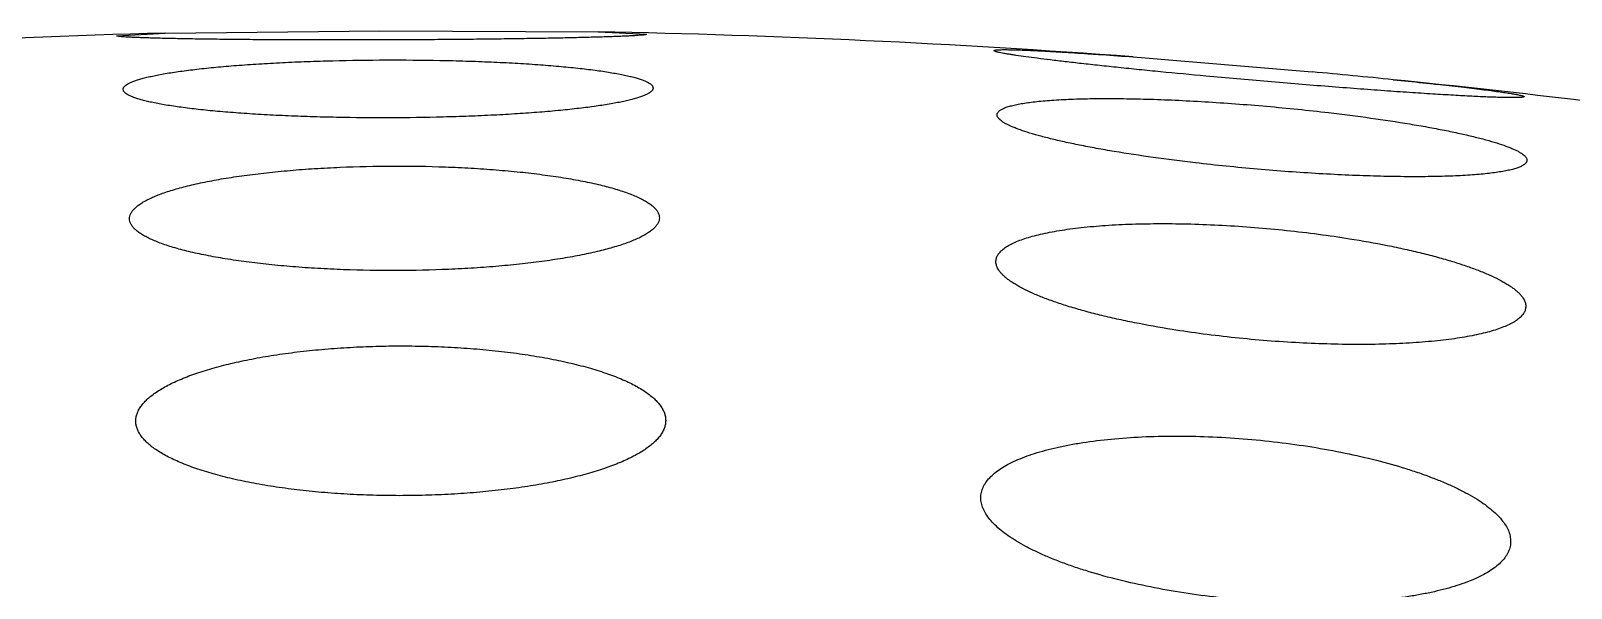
# Model space of a CAD drawing. Header units: millimetres. Extents: x 3 to 384, y 29 to 155.
# Drawn here: x 326.02 to 331.26, y 153.29 to 155.18 of the extents above; entities that cross this region are included whole.
import ezdxf

# ---------------------------------------------------------------- set-up
doc = ezdxf.new("R2010")
doc.units = ezdxf.units.MM

msp = doc.modelspace()

# ---------------------------------------------------------------- linework, layer by layer
at = {"color": 7, "linetype": 'Continuous'}
for p, q in [((326.317073309495, 155.1638112483367), (326.4811547186949, 155.1728049920968)), ((326.4811547186949, 155.1728049920968), (327.210297245675, 155.1807871325967)), ((327.210297245675, 155.1807871325967), (327.9522913496949, 155.1772776730168)), ((327.9522913496949, 155.1772776730168), (328.1170746116949, 155.1692443311967)), ((329.7701496697749, 155.0924219753167), (330.3779176541349, 155.0415496386567))]:
    msp.add_line(p, q, dxfattribs=at)
for centre, radius, start, end in [((327.3199413672548, 122.0043289822167), 33.17908021524, 91.44862531360013, 94.72959368459989), ((327.3157034458349, 122.0253349676368), 33.15805406475999, 85.75493322349982, 88.8999342006001), ((327.5108126314349, 123.8050747584168), 31.36778051044, 84.25046438160003, 84.75568195210012)]:
    msp.add_arc(centre, radius, start, end, dxfattribs=at)
for points, knots in [([(327.2238501395749, 155.1499495666367), (327.1926604407149, 155.1498513905568), (327.1306692870749, 155.1497196483767), (327.0386611576549, 155.1497133110768), (326.9489755737549, 155.1498954874967), (326.8626967978749, 155.1502588395767), (326.7807886736549, 155.1507924884967), (326.7040777577349, 155.1514828858968), (326.6332495681748, 155.1523145631767), (326.5688554246749, 155.1532712008367), (326.5194232578549, 155.1541853646168), (326.4834071602149, 155.1549761758367), (326.4591280291949, 155.1555710539967), (326.4367131845149, 155.1561852132967), (326.4161858392349, 155.1568167055568), (326.3975655386549, 155.1574635444967), (326.3808685921149, 155.1581237031967), (326.3661085327349, 155.1587951648967), (326.3532962672749, 155.1594754175367), (326.3424408457549, 155.1601624545168), (326.3335480263549, 155.1608507208567), (326.3266238923749, 155.1615395993367), (326.322086413515, 155.1621476575568), (326.3196431494149, 155.1626336916368), (326.3186558666549, 155.1628917048367), (326.3180982528349, 155.1630675642767), (326.3176571742149, 155.1632481049368), (326.3172975737149, 155.1634408858567), (326.317073276475, 155.1636651729368), (326.317073309495, 155.1638112483367)], [0, 0, 0, 0, 0.1031183582, 0.2049523867, 0.3041925391, 0.3996328037, 0.4902053228, 0.5749986319, 0.6532606494, 0.7243898029000001, 0.7879185020999999, 0.8167182801999999, 0.8434930423999999, 0.8682129654999999, 0.8908528281999999, 0.9113914968000001, 0.9298114337000001, 0.9460983031, 0.960240647, 0.9722296939, 0.9820593956999999, 0.9897269846, 0.9952351787, 0.9971844981999999, 0.9979602304, 0.9986052031999999, 0.9991222605, 0.9995170490999999, 1, 1, 1, 1]), ([(328.1170746116949, 155.1692443311967), (328.1170745786749, 155.1690995130967), (328.1168557297349, 155.1688762978968), (328.1165022988948, 155.1686821250568), (328.1160699096149, 155.1685004337767), (328.115523106035, 155.1683225270967), (328.1145552898349, 155.1680606734167), (328.1121600622149, 155.1675638392567), (328.1077101676349, 155.1669332994967), (328.1009184286149, 155.1662082818967), (328.0921941915549, 155.1654720654367), (328.0815426202749, 155.1647252724167), (328.0689685280749, 155.1639734197167), (328.0544800023149, 155.1632185317167), (328.0380869616949, 155.1624631407967), (328.0198019055549, 155.1617093068967), (327.9996400662749, 155.1609591153567), (327.9776198436149, 155.1602146261167), (327.9537632390549, 155.1594778838768), (327.9183626875549, 155.1584755820967), (327.8697587867949, 155.1572693462567), (327.8064204857349, 155.1559295953167), (327.7367189817549, 155.1546736465967), (327.6611859933749, 155.1535206796368), (327.5804832566349, 155.1524898485767), (327.4954090478149, 155.1515992712368), (327.4068946477549, 155.1508652975967), (327.3159883627148, 155.1503015801567), (327.2547042053749, 155.1500466860767), (327.2238501395749, 155.1499495666367)], [0, 0, 0, 0, 0.000485996, 0.0008811508, 0.0013977678, 0.0020415397, 0.0028153518, 0.0047588037, 0.0102477996, 0.017887243, 0.0276808754, 0.0396268962, 0.0537201927, 0.06995292410000001, 0.08831455099999999, 0.1087916604, 0.1313676441, 0.1560223022, 0.1827313841, 0.2114660505, 0.2748704419, 0.3458908264, 0.4240701148, 0.5088192192000001, 0.5994010877, 0.6949221048, 0.7943350015, 0.8964563834999999, 1, 1, 1, 1]), ([(330.0169475962949, 155.0271747880568), (329.9655491341949, 155.0319053526367), (329.8898049016349, 155.0390703395768), (329.7909338776349, 155.0488607721167), (329.7216690174349, 155.0559368539767), (329.6565353351549, 155.0628135788568), (329.5960213566149, 155.0694326334367), (329.540529941055, 155.0757418461167), (329.4903815653549, 155.0816956492967), (329.4458209534349, 155.0872542995967), (329.4070263523349, 155.0923847211367), (329.3783719874949, 155.0964510223768), (329.3584224591949, 155.0994950167967), (329.3456970388749, 155.1015439154168), (329.3344735154749, 155.1034683083167), (329.3247528364149, 155.1052654294368), (329.3165345267149, 155.1069331299367), (329.3106321255149, 155.1082788600368), (329.3066659332949, 155.1093071053767), (329.3042449805549, 155.1099984857567), (329.3021968134549, 155.1106559495167), (329.3005191028149, 155.1112782114167), (329.2992105125949, 155.1118660055167), (329.2983595084549, 155.1123568960767), (329.297877924455, 155.1127499661567), (329.2975844223749, 155.1130670775368), (329.2974508539349, 155.1133555783567), (329.2974508945749, 155.1135327890767)], [0, 0, 0, 0, 0.2133926532, 0.3145420476, 0.4107570734000001, 0.5012414208, 0.5853176358, 0.6624290085, 0.7321345495, 0.794099078, 0.8480805229, 0.8939163240000001, 0.9137474839, 0.931510898, 0.9472033123, 0.9608246212999999, 0.9723780265, 0.9818706765999999, 0.9858481805, 0.9893161697, 0.9922782087, 0.9947396943000001, 0.9967095923, 0.9982048893000001, 0.9987860688, 0.9992673575, 1, 1, 1, 1]), ([(329.2974508945749, 155.1135327890767), (329.2974509250549, 155.1136670915768), (329.2975653901549, 155.1139744950767), (329.2979860243149, 155.1143331329167), (329.2986225635549, 155.1146619613167), (329.2994972506549, 155.1149681913367), (329.3006119550549, 155.1152547084167), (329.3019700803549, 155.1155202628767), (329.3035715884549, 155.1157646184968), (329.3061901608149, 155.1160801220568), (329.3100738157349, 155.1164004312967), (329.3154611862149, 155.1166810708168), (329.3218111836749, 155.1168733284968), (329.3291185503149, 155.1169765439367), (329.3373778657749, 155.1169897392367), (329.3502774919949, 155.1168808214967), (329.3687352859149, 155.1164917188967), (329.3936478649949, 155.1156860639168), (329.422201625515, 155.1145176181967), (329.4543278452348, 155.1129867195567), (329.4899486452149, 155.1110941579367), (329.5289749705149, 155.1088423260167), (329.5713044007149, 155.1062348636167), (329.6168186353149, 155.1032770437768), (329.6834628886149, 155.0987461816167), (329.7349091839949, 155.0950369840568), (329.7701496697749, 155.0924219753167)], [0, 0, 0, 0, 0.0008497482000000001, 0.0019418588, 0.0034281548, 0.0053692302, 0.0077910615, 0.0107061705, 0.0141211005, 0.0180393873, 0.0273920517, 0.0387697685, 0.052169766, 0.0675854714, 0.0850080152, 0.1044269306, 0.1492056394, 0.2018155281, 0.262133739, 0.3300199112, 0.4053134957, 0.4878300397, 0.5773566363, 0.6736466618000001, 0.7764139312, 1, 1, 1, 1]), ([(326.3386128396949, 154.9824280144567), (326.3386130174949, 154.9832065549368), (326.3387902485349, 154.9848035596168), (326.3395746386349, 154.9871634685367), (326.3408672598749, 154.9895058666967), (326.3433945624149, 154.9927806988567), (326.3479643018148, 154.9968059333768), (326.3551014732149, 155.0013449006767), (326.3641901748749, 155.0058520595567), (326.3752324692749, 155.0103209330167), (326.3882288872749, 155.0147447722767), (326.403168674515, 155.0191127696367), (326.420036631635, 155.0234146431767), (326.4388125402349, 155.0276398772967), (326.4594719985349, 155.0317786091767), (326.4906515018349, 155.0373744603168), (326.5341124715549, 155.0439849068367), (326.5914512011749, 155.0511664621967), (326.6553259299149, 155.0577752856568), (326.7252443524349, 155.0637348190767), (326.8006180345549, 155.0689705718768), (326.8807568912949, 155.0734142790167), (326.9648714220749, 155.0770055062767), (327.0823331480349, 155.0806233349567), (327.1716895682549, 155.0818570789967), (327.2318558715949, 155.0820464639368)], [0, 0, 0, 0, 0.0025666844, 0.005249033199999999, 0.0081482872, 0.0113449445, 0.0188446641, 0.0280685705, 0.0391733927, 0.0522415526, 0.0673157066, 0.0844151999, 0.1035442791, 0.1246963568, 0.1478563277, 0.1730017914, 0.2291250777, 0.2927600746, 0.3634962015, 0.4408162917, 0.5240911743, 0.6125765995, 0.7054149605, 0.8016437512000001, 1, 1, 1, 1]), ([(327.2318558715949, 155.0820464639368), (327.2927008527749, 155.0822379824767), (327.3831206693949, 155.0815480549767), (327.5020494155349, 155.0786117768768), (327.5873442131949, 155.0754890449967), (327.6686736822349, 155.0714737520368), (327.7452205700349, 155.0666233578767), (327.8162701332949, 155.0610039863367), (327.8812124418149, 155.0546887411567), (327.9395366990549, 155.0477534210168), (327.9837616626749, 155.0413146124567), (328.015500004075, 155.0358312553768), (328.0365344070149, 155.0317617461167), (328.0556543916349, 155.0275940048967), (328.0728342734549, 155.0233380189968), (328.0880526504349, 155.0190044868967), (328.1012932564149, 155.0146038886367), (328.1125443642149, 155.0101473290968), (328.1218059128749, 155.0056418491567), (328.1290793832149, 155.0010943271367), (328.1337394983549, 154.9970506953968), (328.1363171182949, 154.9937534045567), (328.1376347839349, 154.9913931857567), (328.1384341041549, 154.9890122253167), (328.1386140326749, 154.9873996555168), (328.1386138523349, 154.9866135483767)], [0, 0, 0, 0, 0.1977439573, 0.2938360216, 0.3866238313000001, 0.4751257856, 0.5584667968, 0.6358870268, 0.7067436204, 0.7705074503, 0.8267573936, 0.8519623713, 0.8751778133, 0.8963802562000001, 0.9155535297, 0.9326900159, 0.9477929145999999, 0.9608805428, 0.9719945368, 0.9812164521, 0.9887027229, 0.9918888463, 0.9947757801, 0.9974451911, 1, 1, 1, 1]), ([(331.0974148714749, 154.9574173888367), (331.0974148460749, 154.9573148668167), (331.0973475106749, 154.9570870796167), (331.0970799597749, 154.9567985152967), (331.0966683883349, 154.9565333443767), (331.0961052271549, 154.9562828013167), (331.0953880479949, 154.9560448439568), (331.0941265773149, 154.9557199627167), (331.0921498324749, 154.9553684419568), (331.0893053702949, 154.9550188439767), (331.0858373508149, 154.9547211458167), (331.0817478695349, 154.9544757691168), (331.0770386892149, 154.9542841057967), (331.0717123193749, 154.9541465622567), (331.0633841114949, 154.9540307382567), (331.0514506936549, 154.9540432350568), (331.0353196819749, 154.9542739254767), (331.0167932928149, 154.9547251132967), (330.9959006040949, 154.9553978373768), (330.9726735740949, 154.9562933118367), (330.9471475926349, 154.9574119684767), (330.9086293841749, 154.9592729731367), (330.8550733647949, 154.9621798964567), (330.7845993020349, 154.9664260398567), (330.7062547444749, 154.9715368297367), (330.6207202470149, 154.9774851058767), (330.5288463565949, 154.9842292630767), (330.4316770614749, 154.9917092379567), (330.3304612440949, 154.9998438749768), (330.1917358573349, 155.0114516597367), (330.0869444489349, 155.0207324819168), (330.0169475962949, 155.0271747880568)], [0, 0, 0, 0, 0.000283768, 0.0006254505999999999, 0.001068174, 0.0016321719, 0.0023270175, 0.0031576406, 0.0052357064, 0.0078780552, 0.0110885645, 0.0148682863, 0.0192168753, 0.0241331918, 0.0296155891, 0.0422702354, 0.0571619076, 0.0742682004, 0.0935637309, 0.1150200708, 0.138605457, 0.164284356, 0.2217582882, 0.287059475, 0.3597016545, 0.4390674841, 0.5243806537, 0.6146820567, 0.7088165176000001, 0.8054376031, 1, 1, 1, 1]), ([(330.6532368012349, 155.0150543246168), (330.6868398455349, 155.0116593809367), (330.7358652796149, 155.0066065741767), (330.7992981778949, 154.9998150840768), (330.8425194630549, 154.9950608822567), (330.8826046127549, 154.9905183564168), (330.9194324435949, 154.9862033561568), (330.9529067733949, 154.9821296965367), (330.9829536678349, 154.9783092774567), (331.0095187455149, 154.9747526221367), (331.0325642569549, 154.9714686459768), (331.0520674818549, 154.9684672930767), (331.0680166269949, 154.9657547915168), (331.0790738159549, 154.9636124615367), (331.0861299969149, 154.9620038033367), (331.0901054525149, 154.9609704525968), (331.0928572631149, 154.9601268119167), (331.0946095100549, 154.9594695894568), (331.0956016670749, 154.9590364635768), (331.0963841166149, 154.9586150572567), (331.0970332974349, 154.9581666812168), (331.0974149375149, 154.9577071621968), (331.0974148714749, 154.9574173888367)], [0, 0, 0, 0, 0.2258194952, 0.329527237, 0.4265468358, 0.5165470006, 0.5992583497, 0.6744678101, 0.742012468, 0.8017733604, 0.8536696116, 0.8976533089000001, 0.93370569, 0.9618359806, 0.9729429169, 0.9820899965000001, 0.9892944243999999, 0.9921779987999999, 0.9945909134, 0.9965450636, 0.9980625347, 1, 1, 1, 1]), ([(349.7497927457149, 147.1259930212368), (349.0613771324549, 147.6518289850567), (347.6531747443948, 148.6660491816567), (345.8195407002149, 149.8274457768167), (344.3088495940949, 150.6872284819368), (343.1537362680549, 151.2960748055168), (341.9779230748549, 151.8668197778167), (340.7822529922349, 152.3977564756567), (339.5677284692949, 152.8871910797167), (338.3355000701549, 153.3334741825768), (337.0868740431549, 153.7350196050367), (335.8233101872549, 154.0903288004367), (334.5464216691549, 154.3980149109967), (333.2579559555149, 154.6568288866367), (331.9598260092349, 154.8656795484367), (331.0893697567549, 154.9709914510967), (330.6532368063149, 155.0150543246168)], [0, 0, 0, 0, 0.1241825015, 0.2486208032, 0.3109423539, 0.3733259078, 0.4357699424, 0.4982725079999999, 0.5608311893, 0.6234430704, 0.6861047061, 0.7488121007999999, 0.8115606993000001, 0.8743453914, 0.9371605349, 1, 1, 1, 1]), ([(327.2453704978549, 154.8855986246767), (327.1845396568549, 154.8854071493167), (327.0941377726349, 154.8861251819168), (326.9752306596749, 154.8891529152567), (326.8899423567949, 154.8923666477168), (326.8086122959349, 154.8964920496767), (326.7320585831549, 154.9014670333768), (326.660997711815, 154.9072203492767), (326.5960418473149, 154.9136734961368), (326.5377040899749, 154.9207452549168), (326.493469865515, 154.9272958488768), (326.461725829435, 154.9328633764767), (326.4406878984349, 154.9369902567167), (326.4215654347749, 154.9412113633367), (326.4043841051549, 154.9455162264567), (326.3891652455749, 154.9498937208767), (326.3759250053549, 154.9543329779368), (326.3646749618149, 154.9588225777968), (326.3554150133549, 154.9633551798568), (326.3481435242149, 154.9679236848167), (326.3434853115349, 154.9719799860767), (326.3409087126749, 154.9752839088567), (326.3395916667949, 154.9776470181768), (326.338792664075, 154.9800291673367), (326.3386126568149, 154.9816420063768), (326.3386128396949, 154.9824280144567)], [0, 0, 0, 0, 0.1976547813, 0.2937123999, 0.3864761784, 0.474965498, 0.5583048024, 0.6357326107, 0.7066037278, 0.7703864632999999, 0.8266573671999999, 0.8518730186, 0.8750990458, 0.8963118727, 0.9154952753, 0.932641614, 0.9477540967, 0.9608510418, 0.971974043, 0.9812044466, 0.9886981078, 0.9918870835, 0.9947759683, 0.9974460790999999, 1, 1, 1, 1]), ([(328.1386138523349, 154.9866135483767), (328.1386136719949, 154.9858347691367), (328.1384363723749, 154.9842368398968), (328.1376522921549, 154.9818747491167), (328.1363602500349, 154.9795285003167), (328.1338339457149, 154.9762458220968), (328.1292660173349, 154.9722064550168), (328.1221305629749, 154.9676449655367), (328.1130431846549, 154.9631093357967), (328.1020016624149, 154.9586062739368), (328.0890053282349, 154.9541428106767), (328.0740647866149, 154.9497300839167), (328.0571951403949, 154.9453787489567), (328.0384165419349, 154.9410997506567), (328.0177533879349, 154.9369034318968), (327.9865680858149, 154.9312233670568), (327.9430978400149, 154.9245015161367), (327.8857457118949, 154.9171845076567), (327.8218576811749, 154.9104392074568), (327.7519282960149, 154.9043474568767), (327.6765481546749, 154.8989889915968), (327.5964090134549, 154.8944370398168), (327.5123011857349, 154.8907565086967), (327.3948612936149, 154.8870490586567), (327.3055227753149, 154.8857879664367), (327.2453704978549, 154.8855986246767)], [0, 0, 0, 0, 0.0025668551, 0.0052509082, 0.0081530426, 0.0113534002, 0.0188619777, 0.0280956127, 0.0392105014, 0.052288905, 0.0673734484, 0.0844834961, 0.1036233034, 0.1247862651, 0.1479572167, 0.1731136548, 0.2292581775, 0.2929119432, 0.363662067, 0.4409888573, 0.5242608548, 0.6127322128, 0.7055448973999999, 0.8017373843000001, 1, 1, 1, 1]), ([(329.3072979945149, 154.8957255310168), (329.3072982256549, 154.8967274568768), (329.3075386747549, 154.8987712221567), (329.3086269174349, 154.9017525801767), (329.3104200558349, 154.9046400521767), (329.3128995428749, 154.9074352688367), (329.3160568009749, 154.9101464699168), (329.3198887745149, 154.9127786312767), (329.3243938785349, 154.9153345291368), (329.3316490786549, 154.9188075168568), (329.3424636391949, 154.9228632085167), (329.3575058773349, 154.9272192881967), (329.3751532537749, 154.9312535219368), (329.3953684863949, 154.9349527753968), (329.4181109656749, 154.9383029769767), (329.4433316569149, 154.9412915638367), (329.4709758764549, 154.9439073294968), (329.5124765884749, 154.9469921467967), (329.5699255464749, 154.9497215749167), (329.6451364018949, 154.9512816987967), (329.7281175541949, 154.9511662608767), (329.8179814206949, 154.9493387207168), (329.9136874624549, 154.9457826953167), (330.0140330148749, 154.9405097772367), (330.1176573618549, 154.9335622854168), (330.2230594497549, 154.9250168465767), (330.3286315982749, 154.9149858252367), (330.3988344474549, 154.9073170978767), (330.4336813068949, 154.9032472253967)], [0, 0, 0, 0, 0.0026319359, 0.0053476224, 0.008272795500000001, 0.0115077118, 0.0151257948, 0.0191785123, 0.0237013412, 0.0287186323, 0.0402946613, 0.0539890712, 0.0698319771, 0.0878270025, 0.107960893, 0.1302083965, 0.1545348141, 0.1808973192, 0.2395202752, 0.3055890855, 0.3784918783, 0.4574858317, 0.541686647, 0.6300621783, 0.7214348343000001, 0.8144966603, 0.9078395239, 1, 1, 1, 1]), ([(329.9808788317549, 154.7328398903167), (329.9330111474549, 154.7384305065167), (329.8409234855549, 154.7501637317167), (329.7288070295749, 154.7671608300568), (329.6456643307349, 154.7816287538768), (329.5892005752349, 154.7923891235167), (329.5372685607349, 154.8032709076967), (329.4901759269549, 154.8141908172767), (329.448173945935, 154.8250662743167), (329.4114638669549, 154.8358201034567), (329.3843490519949, 154.8449649873767), (329.3654694529749, 154.8522533878367), (329.3533336098349, 154.8574103371367), (329.3426079721549, 154.8624875736168), (329.3332963372349, 154.8674782773767), (329.3253988701749, 154.8723761644567), (329.3189118371749, 154.8771779734967), (329.3138270060949, 154.8818856196567), (329.3101366553349, 154.8865169667567), (329.3078492837349, 154.8911025252767), (329.3072976541549, 154.8942498799167), (329.3072979945149, 154.8957255310168)], [0, 0, 0, 0, 0.2054960329, 0.3958016297, 0.4834690565999999, 0.5653327872, 0.6408851055, 0.7097026125, 0.771446544, 0.8258627344, 0.8727837219, 0.8934092519, 0.9121434053, 0.9289969056, 0.9439922741, 0.9571684726, 0.9685889981999999, 0.978356353, 0.9866377759999999, 0.9937077972, 1, 1, 1, 1]), ([(330.4336813068949, 154.9032472253967), (330.481559773495, 154.8976553493567), (330.5736624417149, 154.8859443669368), (330.6858010871349, 154.8690377078368), (330.7689539256548, 154.8546765376767), (330.8254160403149, 154.8440080372967), (330.8773424972949, 154.8332286379767), (330.9244267566949, 154.8224186113367), (330.9664187834549, 154.8116573425368), (331.0031185678149, 154.8010187582767), (331.0302268676749, 154.7919713620967), (331.0491025296949, 154.7847589279568), (331.0612348168349, 154.7796552653167), (331.0719574242949, 154.7746293190567), (331.0812665776349, 154.7696876093568), (331.089162106675, 154.7648361382367), (331.0956477706149, 154.7600779333767), (331.1007318930349, 154.7554108459368), (331.1044223809549, 154.7508166336368), (331.1067108472949, 154.7462638969968), (331.1072627842149, 154.7431358895367), (331.1072624438549, 154.7416697710568)], [0, 0, 0, 0, 0.2056717888, 0.3961042174, 0.4838120613, 0.5657004811999999, 0.6412625214, 0.7100761568999999, 0.7718043284, 0.8261945797, 0.8730808634999999, 0.8936860259, 0.9123978683, 0.9292270923, 0.9441961259999999, 0.9573437609000001, 0.9687332859000001, 0.97846702, 0.9867122770000001, 0.993744506, 1, 1, 1, 1]), ([(331.1072624438549, 154.7416697710568), (331.1072622152549, 154.7406742485367), (331.1070216289949, 154.7386423933167), (331.1059338054149, 154.7356783911167), (331.1041418963749, 154.7328063927967), (331.1016643854549, 154.7300244527167), (331.0985096444949, 154.7273241939567), (331.0946805487749, 154.7247006279567), (331.0901785714949, 154.7221510013567), (331.0829271889949, 154.7186831850768), (331.0721182037549, 154.7146278871168), (331.0570829709349, 154.7102635803768), (331.0394419089349, 154.7062123286368), (331.0192319214149, 154.7024875176967), (330.9964932851549, 154.6991035620567), (330.9712747656149, 154.6960734487367), (330.9436308407149, 154.6934088972967), (330.9021272127749, 154.6902473313568), (330.8446699515149, 154.6874070576367), (330.7694437443349, 154.6857008532767), (330.6864433718549, 154.6856597840168), (330.5965599524349, 154.6873281347567), (330.5008378604149, 154.6907303402967), (330.4004830623949, 154.6958628319367), (330.2968582429749, 154.7026908853367), (330.1914644964349, 154.7111445920767), (330.0859075294949, 154.7211170003768), (330.0157181321549, 154.7287708992167), (329.9808788317549, 154.7328398903167)], [0, 0, 0, 0, 0.0026152669, 0.0053166513, 0.0082300614, 0.0114555469, 0.0150661513, 0.0191129532, 0.0236311022, 0.028644697, 0.0402156364, 0.05390725349999999, 0.0697492124, 0.0877449351, 0.1078810925, 0.1301324036, 0.154464137, 0.1808334038, 0.2394737308, 0.3055635819, 0.3784885582, 0.457502695, 0.5417184982, 0.6301013339, 0.7214725612, 0.8145251453, 0.9078539212000001, 1, 1, 1, 1]), ([(326.3600928678549, 154.5435192859767), (326.3600935282549, 154.5463749597167), (326.3608314109549, 154.5522648133167), (326.3640783970949, 154.5609142626167), (326.3694046958149, 154.5694493001567), (326.3767632688549, 154.5778700503968), (326.3861321782349, 154.5861876588568), (326.3974987925349, 154.5944013000367), (326.4108500536149, 154.6025029119767), (326.426168813935, 154.6104792231768), (326.4434328611949, 154.6183145237367), (326.4626149183349, 154.6259916610368), (326.4836826562349, 154.6334935967568), (326.5152912722149, 154.6435719103567), (326.559286566495, 154.6554595700968), (326.6172586171749, 154.6683353406368), (326.6815571982548, 154.6801103539167), (326.7516346425549, 154.6906559741767), (326.8268662218349, 154.6998513151967), (326.9065478201549, 154.7075882186967), (326.9899041075949, 154.7137737562367), (327.1058680869949, 154.7199022555367), (327.1940475397949, 154.7218719925168), (327.2533541344148, 154.7220586723568)], [0, 0, 0, 0, 0.0091362648, 0.0187740202, 0.029338627, 0.0411506469, 0.054433782, 0.0693374298, 0.08595805449999999, 0.1043549893, 0.1245610461, 0.1465894859, 0.1704385077, 0.196094232, 0.252716106, 0.3161681244, 0.3860380002, 0.4618077878, 0.5428616546, 0.6284928034, 0.717911733, 0.8102570945, 1, 1, 1, 1]), ([(327.2533541344148, 154.7220586723568), (327.3133175806549, 154.7222474172167), (327.4025314890949, 154.7207975902967), (327.5199310637949, 154.7152938573367), (327.6044481134549, 154.7095224820367), (327.6853078501349, 154.7021492531968), (327.7617078802149, 154.6932654507967), (327.8329190306549, 154.6829785320767), (327.8982938478349, 154.6714095178768), (327.9572643445749, 154.6586878567567), (328.0020363276749, 154.6468893637167), (328.0342141119349, 154.6368554670967), (328.0556643484349, 154.6293738818567), (328.0751976037549, 154.6217054592967), (328.0927801212949, 154.6138676034968), (328.1083833412949, 154.6058778379168), (328.1219839744949, 154.5977522813968), (328.1335639716549, 154.5895045508768), (328.1431096472549, 154.5811429369168), (328.1506078644148, 154.5726681151567), (328.1560359358549, 154.5640681247368), (328.1593446109749, 154.5553419750568), (328.1600942741949, 154.5493946412567), (328.1600936061749, 154.5465117361767)], [0, 0, 0, 0, 0.1892210001, 0.2814603697, 0.3708530554, 0.4565202206, 0.5376556236, 0.6135368119, 0.6835335645999999, 0.7471148504999999, 0.803856531, 0.8295651997, 0.8534608526, 0.8755284159000001, 0.895764973, 0.9141827247, 0.9308135591, 0.9457160559000001, 0.9589863161, 0.9707740748999999, 0.9813047311, 0.9909027339, 1, 1, 1, 1]), ([(327.2668321668949, 154.3672334053767), (327.2068742172149, 154.3670446757567), (327.1176669153149, 154.3685089044768), (327.0002762864949, 154.3740594674168), (326.9157619724149, 154.3798777336567), (326.8349022458949, 154.3873080337567), (326.7584997316949, 154.3962568372967), (326.687284214995, 154.4066141444968), (326.6219039850749, 154.4182561786167), (326.5629279435149, 154.4310506310567), (326.5181525339549, 154.4429088826768), (326.4859726872149, 154.4529878490567), (326.4645208860749, 154.4605004654767), (326.4449864979149, 154.4681978262568), (326.4274032894949, 154.4760622504568), (326.4117998027949, 154.4840759479168), (326.3981993042149, 154.4922225610367), (326.3866197845749, 154.5004882493567), (326.3770748658949, 154.5088645140368), (326.3695775580549, 154.5173504584567), (326.3641503502149, 154.5259578605967), (326.3608421246749, 154.5346876551768), (326.3600921998349, 154.5406362564368), (326.3600928678549, 154.5435192859767)], [0, 0, 0, 0, 0.1891682825, 0.2813860554, 0.3707622145, 0.4564187138, 0.5375495232, 0.613431875, 0.6834348388, 0.7470264201000001, 0.803781443, 0.8294976095000001, 0.8534011509, 0.8754768772, 0.8957217506, 0.9141478528, 0.9307869120000001, 0.9456973073999999, 0.9589748446999999, 0.970768823, 0.9813040109000001, 0.9909040412000001, 1, 1, 1, 1]), ([(328.1600936061749, 154.5465117361767), (328.1600929432349, 154.5436555772967), (328.1593548065349, 154.5377637653568), (328.1561082496549, 154.5291096449967), (328.1507827459549, 154.5205662559367), (328.1434249882549, 154.5121335372168), (328.1340567189549, 154.5038005439768), (328.1226904627949, 154.4955683150768), (328.1093392118748, 154.4874451309167), (328.0940200705549, 154.4794444763567), (328.0767552257349, 154.4715823102167), (328.0575719443149, 154.4638760314967), (328.0365025706549, 154.4563429731567), (328.0048918515549, 154.4462196050367), (327.9608931181149, 154.4342724381767), (327.9029155530949, 154.4213244478167), (327.8386116481749, 154.4094772096367), (327.7685299671549, 154.3988621432367), (327.6932960383749, 154.3896027967567), (327.613614559435, 154.3818098024367), (327.5302610913949, 154.3755782426367), (327.4143061543949, 154.3694038404568), (327.3261333081349, 154.3674200648967), (327.2668321668949, 154.3672334053767)], [0, 0, 0, 0, 0.009136010699999999, 0.0187767648, 0.0293467697, 0.0411657685, 0.0544568413, 0.0693689579, 0.0859982968, 0.1044039906, 0.1246187076, 0.146655576, 0.1705126914, 0.1961760535, 0.2528113608, 0.316273539, 0.38614928, 0.4619197114, 0.5429683152, 0.6285880040999999, 0.7179894968000001, 0.81031224, 1, 1, 1, 1]), ([(329.3033270245549, 154.3977524477167), (329.3033274538149, 154.3996230967567), (329.3035909965949, 154.4033815347567), (329.3047854519149, 154.4089537359567), (329.3067723211949, 154.4144388761167), (329.3105672285149, 154.4218195014367), (329.3174806563949, 154.4308564023367), (329.3285715663949, 154.4409154093967), (329.3426213477949, 154.4505141938567), (329.3595932925149, 154.4596472489968), (329.3794487188949, 154.4683028958967), (329.4021369590149, 154.4764578554568), (329.4275968217349, 154.4840871391567), (329.4557570244949, 154.4911649431368), (329.4865371000949, 154.4976662712567), (329.5198477929349, 154.5035670925767), (329.5555913485749, 154.5088453751367), (329.6077349298349, 154.5151908361568), (329.6781875245149, 154.5212750911967), (329.7684046135749, 154.5256540664367), (329.8652249761949, 154.5271798418967), (329.9673432758949, 154.5257897456167), (330.0733218599749, 154.5214632747167), (330.181603045495, 154.5142299668568), (330.2905366681149, 154.5041721561367), (330.3984139225149, 154.4914272794168), (330.4696497236549, 154.4810979706367), (330.5047832855949, 154.4754885939968)], [0, 0, 0, 0, 0.0045143792, 0.0090569677, 0.0137104916, 0.0185512536, 0.0290380881, 0.0409486197, 0.0545493499, 0.0700013005, 0.087394979, 0.1067739775, 0.1281496629, 0.1515101803, 0.1768260038, 0.2040534081, 0.2331366665, 0.2640094571, 0.3308068444, 0.4037348344, 0.4819425171, 0.5644513053, 0.6501641851, 0.7378802611, 0.8263167949, 0.9141394727, 1, 1, 1, 1]), ([(330.5047832855949, 154.4754885939968), (330.5475739772548, 154.4686566924967), (330.6104484793949, 154.4574984191567), (330.6920795048549, 154.4403908282767), (330.7491394186749, 154.4271079871767), (330.8028199793349, 154.4132262191567), (330.8528022847549, 154.3988373680767), (330.8988009532349, 154.3840361352967), (330.9405656449148, 154.3689180654567), (330.9778842367749, 154.3535788047967), (331.0105772193949, 154.3381119878767), (331.0346338743549, 154.3247646917367), (331.0513472673949, 154.3140074996367), (331.0621983937749, 154.3062451453367), (331.0718010364949, 154.2985142311567), (331.0801479743349, 154.2908229943167), (331.0872336726349, 154.2831788770167), (331.0930532368149, 154.2755873402567), (331.0976010179149, 154.2680524912167), (331.1008684713749, 154.2605766793968), (331.1028428489349, 154.2531694374168), (331.1032925229149, 154.2482186294367), (331.1032919615749, 154.2458018067367)], [0, 0, 0, 0, 0.196370174, 0.2892851096, 0.3779411142, 0.4618369743, 0.5405238845, 0.6136114931000001, 0.680773898, 0.7417568072, 0.7963874334000001, 0.8445905977, 0.8662972865999999, 0.8864297254000001, 0.9050229179000001, 0.9221287273000001, 0.93782056, 0.952199535, 0.9654020958, 0.9776082145999999, 0.989047705, 1, 1, 1, 1]), ([(329.9018355481349, 154.1674095860768), (329.8590482143549, 154.1742409541768), (329.7961783400949, 154.1854066493967), (329.7145554604149, 154.2025415122567), (329.6574985260149, 154.2158527734168), (329.6038193191749, 154.2297703427367), (329.5538367800749, 154.2442015178367), (329.5078364809149, 154.2590505965968), (329.4660690612749, 154.2742208608967), (329.4287470175549, 154.2896154198967), (329.3960502681149, 154.3051392801368), (329.3719917462549, 154.3185353671367), (329.3552772533949, 154.3293310376968), (329.3444246741349, 154.3371213192967), (329.3348207639549, 154.3448795511767), (329.3264727821749, 154.3525973360967), (329.3193862812349, 154.3602670591367), (329.3135661709549, 154.3678830865767), (329.3090181002949, 154.3754411232767), (329.3057505706349, 154.3829386292367), (329.3037762032349, 154.3903659118167), (329.3033264657549, 154.3953294324967), (329.3033270245549, 154.3977524477167)], [0, 0, 0, 0, 0.1962597124, 0.2891289596, 0.3777471176, 0.4616137442, 0.5402805038, 0.6133571831, 0.6805178042, 0.7415077912000001, 0.7961539876, 0.8443807831999999, 0.866102204, 0.8862512291, 0.9048628004000001, 0.9219886915000001, 0.9377021764, 0.9521041634, 0.9653307429000001, 0.9775613362000001, 0.9890249577, 1, 1, 1, 1]), ([(331.1032919615749, 154.2458018067367), (331.1032915297749, 154.2439359481368), (331.1030280098549, 154.2401866541367), (331.1018338821949, 154.2346276863367), (331.0998476301349, 154.2291546695967), (331.0960533324149, 154.2217878720368), (331.0891410957949, 154.2127658606167), (331.0780538510149, 154.2027201250568), (331.0640081513949, 154.1931288742367), (331.0470402935349, 154.1839976910767), (331.0271886568349, 154.1753383687967), (331.0045036907749, 154.1671743439767), (330.9790464010749, 154.1595307981767), (330.950887928055, 154.1524337765567), (330.9201086347749, 154.1459085825967), (330.8867977158749, 154.1399796053768), (330.8510529181749, 154.1346692857967), (330.7989063498749, 154.1282752675967), (330.7284482535549, 154.1221232072567), (330.6382224776949, 154.1176578034368), (330.5413929659949, 154.1160432829167), (330.4392668405549, 154.1173472173167), (330.3332832425149, 154.1215948847167), (330.2250006803149, 154.1287611695967), (330.1160692700349, 154.1387675732567), (330.0081969432349, 154.1514796890568), (329.9369661408149, 154.1618006844167), (329.9018355481349, 154.1674095860768)], [0, 0, 0, 0, 0.0045029773, 0.009035215899999999, 0.0136795587, 0.0185123485, 0.0289867364, 0.0408888349, 0.0544843105, 0.0699334943, 0.0873263908, 0.1067062292, 0.1280841115, 0.1514479835, 0.1767681541, 0.2040007481, 0.2330898865, 0.2639690849, 0.3307801578, 0.4037216727, 0.4819411119, 0.5644584786, 0.6501758614, 0.7378922490000001, 0.8263257115, 0.9141436248999999, 1, 1, 1, 1]), ([(326.3815156393349, 153.8568085689768), (326.3815165892949, 153.8609252460367), (326.3822452543349, 153.8692853182167), (326.3854918493149, 153.8817023444367), (326.3908687194349, 153.8940270848368), (326.3983436473349, 153.9062270045567), (326.4078874941349, 153.9182842296167), (326.4194743950149, 153.9301809520767), (326.4330791607949, 153.9418985308768), (326.4486747303149, 153.9534160084767), (326.4662306032549, 153.9647106975967), (326.4857120324149, 153.9757585469767), (326.5070795741349, 153.9865355637767), (326.5389454311549, 154.0009228044967), (326.583278672435, 154.0178949168567), (326.6417166530949, 154.0362638437967), (326.706319396635, 154.0529922533167), (326.7765042905549, 154.0679096885567), (326.8516266803149, 154.0808602062167), (326.9309784926549, 154.0917064405567), (327.0137977351949, 154.1003316633367), (327.0992767107949, 154.1066420291767), (327.1865706560949, 154.1105682976768), (327.2452894667749, 154.1115657175768), (327.2747945385749, 154.1116585901368)], [0, 0, 0, 0, 0.0127031469, 0.0257460276, 0.0394386072, 0.054044737, 0.0697756833, 0.0867926574, 0.1052137073, 0.1251215041, 0.1465703705, 0.1695919411, 0.1941995682, 0.2203916045, 0.2774531706, 0.3405540134, 0.4093273536, 0.4832991862, 0.5619053703, 0.6445049807, 0.7303922452, 0.8188083129000001, 0.9089534668000001, 1, 1, 1, 1]), ([(327.2747945385749, 154.1116585901368), (327.3046049107548, 154.1117524228167), (327.3639699609349, 154.1111093506967), (327.4522837365549, 154.1076637086168), (327.5388595755949, 154.1017774694367), (327.6228250540948, 154.0935170084368), (327.7033451902349, 154.0829744666567), (327.7796315756349, 154.0702659779768), (327.8509510418349, 154.0555293805767), (327.9166355485149, 154.0389221036567), (327.9760810049349, 154.0206169383367), (328.0211992459149, 154.0036523977167), (328.0536406669349, 153.9892420226768), (328.075396213975, 153.9784364664367), (328.0952340940349, 153.9673483859967), (328.1131132988149, 153.9560023304567), (328.1289976942749, 153.9444229657567), (328.1428555583549, 153.9326335278167), (328.1546588011949, 153.9206554847167), (328.1643812709549, 153.9085078407367), (328.1719961376149, 153.8962086527367), (328.1774730126149, 153.8837759775767), (328.1807781190349, 153.8712430943367), (328.1815170685349, 153.8628019580568), (328.1815161109549, 153.8586458652767)], [0, 0, 0, 0, 0.0907690156, 0.1807411479, 0.2690735374, 0.3549506809, 0.437597748, 0.5162931787, 0.5903807619, 0.6592818128, 0.7225086967000001, 0.7796820439, 0.8059209948999999, 0.8305677925, 0.8536195918, 0.8750886659999999, 0.8950057606999999, 0.9134245387000001, 0.9304274064, 0.9461326964, 0.9607027536, 0.9743511156, 0.9873452596, 1, 1, 1, 1]), ([(327.2882371431349, 153.6034928906967), (327.2584274973949, 153.6033990605567), (327.1990636918149, 153.6040440833967), (327.1107516484749, 153.6074983919568), (327.0241770997549, 153.6133987027367), (326.9402123349949, 153.6216781197567), (326.8596922750549, 153.6322437780767), (326.7834053638749, 153.6449786776767), (326.7120848943749, 153.6597439694568), (326.6463990922949, 153.6763811243968), (326.5869522718949, 153.6947161905968), (326.5418333959149, 153.7117052244367), (326.5093915964349, 153.7261340601967), (326.4876356175949, 153.7369524586767), (326.4677974124149, 153.7480525431567), (326.4499179968149, 153.7594096299168), (326.4340335073749, 153.7709989488768), (326.4201756509149, 153.7827971498167), (326.4083725147549, 153.7947826706767), (326.398650205015, 153.8069364131968), (326.3910355212349, 153.8192402493967), (326.3855587884749, 153.8316760843167), (326.3822537226949, 153.8442106261767), (326.3815146817549, 153.8526523949167), (326.3815156393349, 153.8568085689768)], [0, 0, 0, 0, 0.090757919, 0.1807195993, 0.2690428023, 0.3549125472, 0.4375543936, 0.5162470060000001, 0.5903342359, 0.6592373054999999, 0.7224683531999999, 0.7796476694, 0.8058901512000001, 0.8305407546, 0.8535965601000001, 0.8750697556, 0.8949909814, 0.9134137799, 0.9304203959999999, 0.946128979, 0.9607016420000001, 0.974351662, 0.9873462506999999, 1, 1, 1, 1]), ([(328.1815161109549, 153.8586458652767), (328.1815151609949, 153.8545289570768), (328.1807863994349, 153.8461679679567), (328.1775398476349, 153.8337488563968), (328.1721630994349, 153.8214205752367), (328.1646883290149, 153.8092156542567), (328.1551446117549, 153.7971520258567), (328.1435577743749, 153.7852475690967), (328.1299529831949, 153.7735210088567), (328.114357276515, 153.7619934144367), (328.0968011571949, 153.7506875670967), (328.0773193724349, 153.7396276400167), (328.0559513684349, 153.7288377403367), (328.0240851126349, 153.7144320566767), (327.9797512185749, 153.6974355679367), (327.9213118586949, 153.6790369788768), (327.8567078222949, 153.6622790291567), (327.7865219428549, 153.6473332932367), (327.7113990577949, 153.6343567761367), (327.6320473546749, 153.6234878240368), (327.5492288588949, 153.6148439932168), (327.4637512066349, 153.6085198351767), (327.3764590291749, 153.6045850830768), (327.3177414808749, 153.6035857632567), (327.2882371431349, 153.6034928906967)], [0, 0, 0, 0, 0.0127025575, 0.0257462588, 0.0394408429, 0.0540498875, 0.0697843985, 0.0868053599, 0.1052306273, 0.1251427269, 0.1465958507, 0.1696215371, 0.1942330483, 0.2204286686, 0.2774962377, 0.340601189, 0.4093764154, 0.4833476956, 0.5619508009, 0.6445448776, 0.7304243806, 0.818830849, 0.9089650848999999, 1, 1, 1, 1]), ([(329.2519459716149, 153.5964501590367), (329.2519473355949, 153.6023596138167), (329.2532479781549, 153.6143563843368), (329.259135406055, 153.6318870858768), (329.2688452850349, 153.6488283346967), (329.2822573029149, 153.6651134303968), (329.2992751251149, 153.6807175546367), (329.3198173268548, 153.6956109640167), (329.3438024249349, 153.7097565135767), (329.3711397591348, 153.7231099082567), (329.4017260124149, 153.7356237719767), (329.4354444387549, 153.7472502308167), (329.4721651120749, 153.7579427748367), (329.5117454113749, 153.7676570530967), (329.5540308259149, 153.7763525449768), (329.6151866700749, 153.7867711957167), (329.6971893508749, 153.7967942236767), (329.8012987540349, 153.8040425175367), (329.911550568075, 153.8066038408367), (330.0261200696949, 153.8044005533968), (330.1430756244549, 153.7974359597567), (330.2604038175349, 153.7858017996367), (330.3760526769149, 153.7696792867967), (330.4879701848549, 153.7493398989768), (330.5607341007949, 153.7327593377767), (330.5960909922349, 153.7237540344767)], [0, 0, 0, 0, 0.0124470499, 0.025183085, 0.0386860305, 0.053345065, 0.0694474589, 0.0871891083, 0.1066930679, 0.1280270537, 0.1512171065, 0.17625745, 0.2031174042, 0.231746228, 0.262076541, 0.2940267873, 0.3623935292, 0.4359783084, 0.5137604827000001, 0.5946020318, 0.6772722735, 0.760474737, 0.8428779161, 0.9231504033, 1, 1, 1, 1]), ([(330.5960909922349, 153.7237540344767), (330.6294948090949, 153.7152461749367), (330.6783515541549, 153.7015539493368), (330.7412571916149, 153.6809160073768), (330.7848954431749, 153.6650656529968), (330.8257471420149, 153.6486077636367), (330.8636367309549, 153.6316167181167), (330.8984042509549, 153.6141694098567), (330.9299068727349, 153.5963434282367), (330.9580194200149, 153.5782162280167), (330.9826348089349, 153.5598634859568), (331.0036637330949, 153.5413570916767), (331.0210327610949, 153.5227615510167), (331.0346790380949, 153.5041328506567), (331.0445389370949, 153.4855131368167), (331.0505342997549, 153.4669642153167), (331.0519132225749, 153.4544884592167), (331.0519118204949, 153.4484415066167)], [0, 0, 0, 0, 0.1854033785, 0.2727324014, 0.3560490101, 0.4350745796, 0.5095685788000001, 0.5793345349, 0.6442274915999999, 0.7041637981000001, 0.7591344992, 0.8092241209000001, 0.8546371372, 0.8957342081, 0.9330775161, 0.96747556, 1, 1, 1, 1]), ([(329.7077667490749, 153.3209084952367), (329.6743632268549, 153.3294162785767), (329.6255069313749, 153.3431108181167), (329.5626030185749, 153.3637568880768), (329.5189652775549, 153.3796158479768), (329.4781138403349, 153.3960846720367), (329.4402242590149, 153.4130888010968), (329.4054565154949, 153.4305511207567), (329.3739534796949, 153.4483937977967), (329.3458403761549, 153.4665390904368), (329.3212243649349, 153.4849110094967), (329.3001948311748, 153.5034373326167), (329.2828253053349, 153.5220531831167), (329.2691787286149, 153.5407021704568), (329.2593187737349, 153.5593416759767), (329.2533235050549, 153.5779094366567), (329.2519445771549, 153.5903972272768), (329.2519459716149, 153.5964501590367)], [0, 0, 0, 0, 0.1853523339, 0.2726601019, 0.3559587789, 0.434970057, 0.5094536746, 0.5792133689, 0.6441043302, 0.7040430013, 0.7590204428, 0.8091211177, 0.8545493076999999, 0.8956652690000001, 0.933030444, 0.9674520784999999, 1, 1, 1, 1]), ([(331.0519118204949, 153.4484415066167), (331.0519104539749, 153.4425377338167), (331.0506097021949, 153.4305515804967), (331.0447224089149, 153.4130362992967), (331.0350131471549, 153.3961087893367), (331.0216022468749, 153.3798353141368), (331.0045858927949, 153.3642403669168), (330.9840453191949, 153.3493535259768), (330.9600618568749, 153.3352118422967), (330.9327260339749, 153.3218595779168), (330.9021410481549, 153.3093441317768), (330.8684235768549, 153.2977134362167), (330.831703505515, 153.2870141078567), (330.7921234398949, 153.2772906424167), (330.7498378907349, 153.2685837332367), (330.6886813760149, 153.2581467436967), (330.606677313455, 153.2480963192967), (330.5025653017149, 153.2408109668367), (330.3923105082549, 153.2382101541567), (330.2777382532749, 153.2403741173167), (330.1607806639749, 153.2473021044768), (330.0434514066349, 153.2589047660567), (329.9278024253349, 153.2750029583967), (329.8158854787349, 153.2953268420567), (329.7431227794549, 153.3119034103767), (329.7077667490749, 153.3209084952367)], [0, 0, 0, 0, 0.0124355808, 0.0251617075, 0.0386566342, 0.0533095735, 0.0694076396, 0.0871464993, 0.1066489834, 0.1279826176, 0.1511732767, 0.1762150335, 0.203077056, 0.2317084592, 0.2620417424, 0.2939952398, 0.3623689109000001, 0.4359605069, 0.5137486857, 0.5945949126, 0.6772682706, 0.7604723978, 0.842876255, 0.9231492021, 1, 1, 1, 1])]:
    msp.add_open_spline(points, degree=3, knots=knots, dxfattribs=at)

doc.saveas('drawing.dxf')
